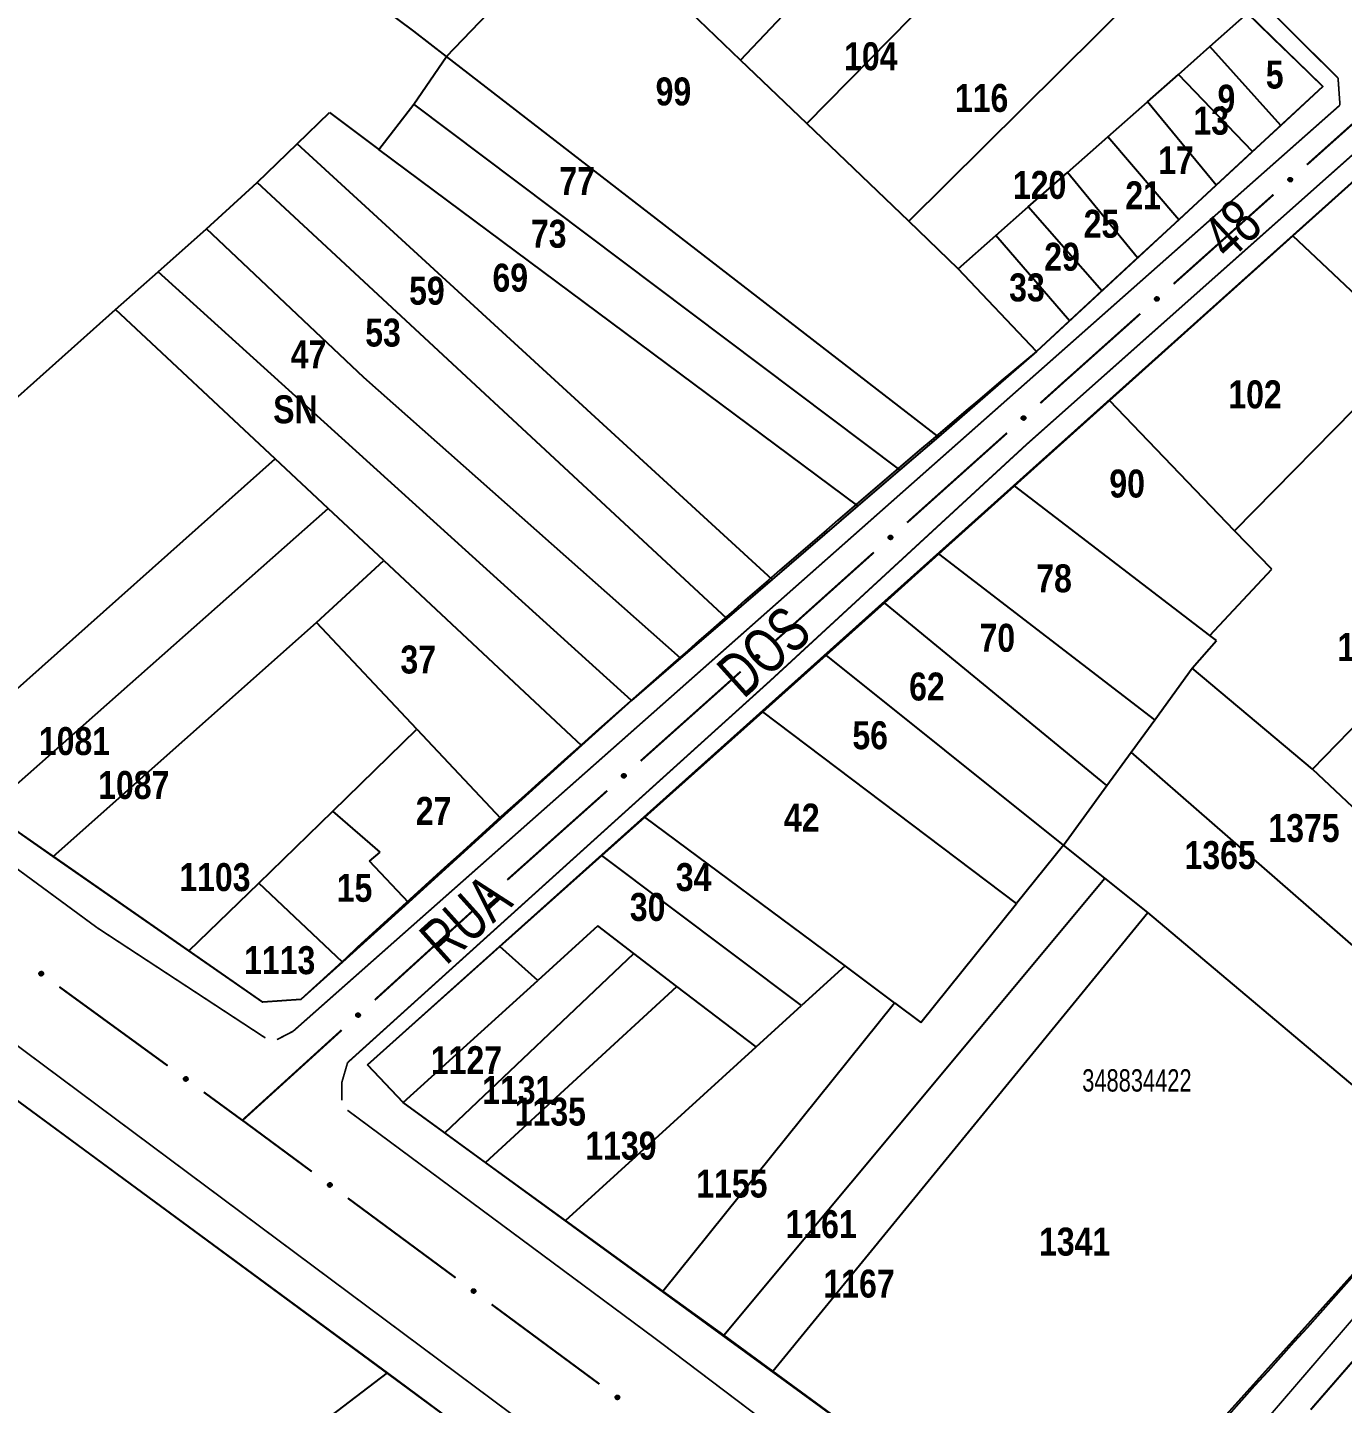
# Model space of a CAD drawing. Extents: x 200120 to 201962, y 4837541 to 4839252.
# Drawn here: x 200645.1 to 200762.7, y 4838831.1 to 4838954.3 of the extents above; entities that cross this region are included whole.
import ezdxf
from ezdxf.enums import TextEntityAlignment as Align

# ---------------------------------------------------------------- set-up
doc = ezdxf.new("R2010")
doc.units = 0
doc.header["$LTSCALE"] = 3
doc.header["$MEASUREMENT"] = 0
for name, color, linetype in [('CD-MALHA-LOTES', 40, 'CONTINUOUS'), ('CD_TXT_QUADRA', 7, 'CONTINUOUS'), ('RU-QUADRAS', 210, 'CONTINUOUS'), ('SV-EIXO-RUA-PAV', 20, 'CONTINUOUS'), ('SV-RUA-PAVIM-S-GUIA-C-GUIA', 7, 'CONTINUOUS'), ('SV-TXT-RUA-PAV-S-GUIA-C-GUIA', 7, 'CONTINUOUS'), ('Th_NmrPort', 1, 'CONTINUOUS')]:
    doc.layers.add(name, color=color, linetype=linetype)
doc.styles.add('ARIAL', font='ARIAL.TTF')
doc.styles.get("Standard").update_dxf_attribs({"font": 'swisscbo.ttf'})

msp = doc.modelspace()

# ---------------------------------------------------------------- linework, layer by layer
at = {"layer": 'CD-MALHA-LOTES'}
for p, q in [((200708.88, 4838951.34), (200732.65, 4838976.53)), ((200714.79, 4838945.67), (200739.06, 4838970.3)), ((200679.64, 4838953.93), (200670.51, 4838960.74)), ((200723.93, 4838936.91), (200748.41, 4838961.21)), ((200682.56, 4838951.67), (200689.61, 4838959.01)), ((200708.88, 4838951.34), (200702.65, 4838957.31)), ((200750.87, 4838952.54), (200754.25, 4838955.53)), ((200754.25, 4838955.53), (200761, 4838948.97)), ((200682.56, 4838951.67), (200679.64, 4838953.93)), ((200679.63, 4838947.39), (200682.56, 4838951.67)), ((200726.58, 4838917.63), (200682.56, 4838951.67)), ((200748.06, 4838950.06), (200750.87, 4838952.54)), ((200757.24, 4838945.49), (200750.87, 4838952.54)), ((200714.79, 4838945.67), (200708.88, 4838951.34)), ((200745.28, 4838947.61), (200748.06, 4838950.06)), ((200754.7, 4838943.15), (200748.06, 4838950.06)), ((200761, 4838948.97), (200757.24, 4838945.49)), ((200669.19, 4838943.85), (200672.08, 4838946.64)), ((200672.08, 4838946.64), (200676.5, 4838943.34)), ((200676.5, 4838943.34), (200679.63, 4838947.39)), ((200723.13, 4838914.67), (200679.63, 4838947.39)), ((200741.73, 4838944.48), (200745.28, 4838947.61)), ((200751.45, 4838940.15), (200745.28, 4838947.61)), ((200723.93, 4838936.91), (200714.79, 4838945.67)), ((200757.24, 4838945.49), (200754.7, 4838943.15)), ((200738.12, 4838941.29), (200741.73, 4838944.48)), ((200748.1, 4838937.05), (200741.73, 4838944.48)), ((200665.6, 4838940.39), (200669.19, 4838943.85)), ((200711.7, 4838904.87), (200669.19, 4838943.85)), ((200719.37, 4838911.45), (200676.5, 4838943.34)), ((200754.7, 4838943.15), (200751.45, 4838940.15)), ((200758.3, 4838935.62), (200765.86, 4838942.42)), ((200734.62, 4838938.21), (200738.12, 4838941.29)), ((200744.4, 4838933.64), (200738.12, 4838941.29)), ((200661.07, 4838936.25), (200665.6, 4838940.39)), ((200707.64, 4838901.39), (200665.6, 4838940.39)), ((200751.45, 4838940.15), (200748.1, 4838937.05)), ((200731.71, 4838935.64), (200734.62, 4838938.21)), ((200741.21, 4838930.69), (200734.62, 4838938.21)), ((200728.34, 4838932.67), (200723.93, 4838936.91)), ((200748.1, 4838937.05), (200744.4, 4838933.64)), ((200656.74, 4838932.4), (200661.07, 4838936.25)), ((200675.16, 4838922.94), (200661.07, 4838936.25)), ((200728.34, 4838932.67), (200731.71, 4838935.64)), ((200738.32, 4838928.02), (200731.71, 4838935.64)), ((200741.89, 4838920.88), (200758.3, 4838935.62)), ((200769.05, 4838925.48), (200758.3, 4838935.62)), ((200744.4, 4838933.64), (200741.21, 4838930.69)), ((200652.94, 4838929.01), (200656.74, 4838932.4)), ((200699.1, 4838894.05), (200656.74, 4838932.4)), ((200735.35, 4838925.27), (200728.34, 4838932.67)), ((200741.21, 4838930.69), (200738.32, 4838928.02)), ((200634.52, 4838912.61), (200652.94, 4838929.01)), ((200667.22, 4838915.66), (200652.94, 4838929.01)), ((200738.32, 4838928.02), (200735.35, 4838925.27)), ((200735.35, 4838925.27), (200726.58, 4838917.63)), ((200753.09, 4838909.23), (200769.05, 4838925.48)), ((200703.5, 4838897.83), (200675.16, 4838922.94)), ((200733.4, 4838913.25), (200741.89, 4838920.88)), ((200753.09, 4838909.23), (200741.89, 4838920.88)), ((200760.06, 4838887.91), (200791.12, 4838919.87)), ((200726.58, 4838917.63), (200723.13, 4838914.67)), ((200636.08, 4838887.93), (200667.22, 4838915.66)), ((200671.97, 4838911.21), (200667.22, 4838915.66)), ((200723.13, 4838914.67), (200719.37, 4838911.45)), ((200726.61, 4838907.15), (200733.4, 4838913.25)), ((200750.88, 4838899.86), (200733.4, 4838913.25)), ((200641.43, 4838884.21), (200671.97, 4838911.21)), ((200676.94, 4838906.57), (200671.97, 4838911.21)), ((200719.37, 4838911.45), (200711.7, 4838904.87)), ((200756.41, 4838905.78), (200753.09, 4838909.23)), ((200670.92, 4838901.02), (200676.94, 4838906.57)), ((200676.94, 4838906.57), (200694.64, 4838890.02)), ((200721.75, 4838902.78), (200726.61, 4838907.15)), ((200745.94, 4838892.32), (200726.61, 4838907.15)), ((200711.7, 4838904.87), (200707.64, 4838901.39)), ((200750.88, 4838899.86), (200756.41, 4838905.78)), ((200716.52, 4838898.09), (200721.75, 4838902.78)), ((200741.66, 4838886.42), (200721.75, 4838902.78)), ((200647.36, 4838880.08), (200670.92, 4838901.02)), ((200679.91, 4838891.48), (200670.92, 4838901.02)), ((200707.64, 4838901.39), (200703.5, 4838897.83)), ((200751.47, 4838899.41), (200750.88, 4838899.86)), ((200749.3, 4838896.93), (200751.47, 4838899.41)), ((200703.5, 4838897.83), (200699.1, 4838894.05)), ((200710.87, 4838893.03), (200716.52, 4838898.09)), ((200737.78, 4838881.09), (200716.52, 4838898.09)), ((200745.94, 4838892.32), (200749.3, 4838896.93)), ((200760.06, 4838887.91), (200749.3, 4838896.93)), ((200699.1, 4838894.05), (200694.64, 4838890.02)), ((200700.3, 4838883.6), (200710.87, 4838893.03)), ((200733.58, 4838875.87), (200710.87, 4838893.03)), ((200672.38, 4838884.15), (200679.91, 4838891.48)), ((200679.91, 4838891.48), (200687.43, 4838883.49)), ((200743.84, 4838889.43), (200745.94, 4838892.32)), ((200694.64, 4838890.02), (200687.43, 4838883.49)), ((200741.66, 4838886.42), (200743.84, 4838889.43)), ((200778.26, 4838859.36), (200743.84, 4838889.43)), ((200765.2, 4838883.05), (200760.06, 4838887.91)), ((200737.78, 4838881.09), (200741.66, 4838886.42)), ((200647.36, 4838880.08), (200641.43, 4838884.21)), ((200665.75, 4838877.71), (200672.38, 4838884.15)), ((200676.61, 4838880.46), (200672.38, 4838884.15)), ((200687.43, 4838883.49), (200679.14, 4838875.98)), ((200696.47, 4838880.18), (200700.3, 4838883.6)), ((200718.22, 4838870.29), (200700.3, 4838883.6)), ((200659.5, 4838871.63), (200647.36, 4838880.08)), ((200675.66, 4838879.65), (200676.61, 4838880.46)), ((200687.32, 4838872.02), (200696.47, 4838880.18)), ((200714.33, 4838866.75), (200696.47, 4838880.18)), ((200737.78, 4838881.09), (200733.58, 4838875.87)), ((200741.46, 4838878.15), (200737.78, 4838881.09)), ((200679.14, 4838875.98), (200675.66, 4838879.65)), ((200659.5, 4838871.63), (200665.75, 4838877.71)), ((200673.24, 4838870.64), (200665.75, 4838877.71)), ((200707.36, 4838837.25), (200741.46, 4838878.15)), ((200745.32, 4838875.06), (200741.46, 4838878.15)), ((200679.14, 4838875.98), (200673.24, 4838870.64)), ((200725.02, 4838865.23), (200733.58, 4838875.87)), ((200711.77, 4838834.04), (200745.32, 4838875.06)), ((200772.32, 4838852.32), (200745.32, 4838875.06)), ((200696.11, 4838873.87), (200690.72, 4838868.98)), ((200699.33, 4838871.4), (200696.11, 4838873.87)), ((200666.12, 4838867.04), (200659.5, 4838871.63)), ((200687.32, 4838872.02), (200675.48, 4838861.45)), ((200690.72, 4838868.98), (200687.32, 4838872.02)), ((200673.24, 4838870.64), (200669.53, 4838867.28)), ((200682.4, 4838855.36), (200699.33, 4838871.4)), ((200703.18, 4838868.45), (200699.33, 4838871.4)), ((200718.22, 4838870.29), (200714.33, 4838866.75)), ((200722.66, 4838866.99), (200718.22, 4838870.29)), ((200678.68, 4838858.06), (200690.72, 4838868.98)), ((200686.04, 4838852.71), (200703.18, 4838868.45)), ((200710.26, 4838863.04), (200703.18, 4838868.45)), ((200669.53, 4838867.28), (200666.12, 4838867.04)), ((200701.91, 4838841.2), (200722.66, 4838866.99)), ((200710.26, 4838863.04), (200714.33, 4838866.75)), ((200722.66, 4838866.99), (200725.02, 4838865.23)), ((200693.2, 4838847.52), (200710.26, 4838863.04)), ((200675.48, 4838861.45), (200678.68, 4838858.06)), ((200641.85, 4838859.92), (200677.23, 4838833.88)), ((200682.4, 4838855.36), (200678.68, 4838858.06)), ((200686.04, 4838852.71), (200682.4, 4838855.36)), ((200693.2, 4838847.52), (200686.04, 4838852.71)), ((200772.32, 4838852.32), (200746.27, 4838823.43)), ((200701.91, 4838841.2), (200693.2, 4838847.52)), ((200707.36, 4838837.25), (200701.91, 4838841.2)), ((200711.77, 4838834.04), (200707.36, 4838837.25)), ((200677.23, 4838833.88), (200621.91, 4838791.81)), ((200677.23, 4838833.88), (200700.22, 4838816.93)), ((200732.13, 4838819.14), (200711.77, 4838834.04))]:
    msp.add_line(p, q, dxfattribs=at)
at = {"layer": 'RU-QUADRAS', "color": 6, "linetype": 'Continuous'}
for points in [[(200541.58, 4838961.94), (200592.53, 4838995.33), (200622.4, 4839013.17), (200621.51, 4839015.84), (200631.4, 4839023.05), (200632.92, 4839021.07), (200666.54, 4839041.71, 0.004584), (200761, 4838948.97), (200735.35, 4838925.27, 0.012379), (200669.53, 4838867.28), (200666.12, 4838867.04), (200619.71, 4838899.31), (200620.33, 4838899.96), (200598.31, 4838925.24), (200593.14, 4838920.34)], [(200675.48, 4838861.45), (200765.86, 4838942.42), (200767.5, 4838942.26, -0.011193), (200811.94, 4838899.23, -0.016254), (200738.31, 4838814.61), (200678.68, 4838858.06)]]:
    msp.add_lwpolyline(points, format="xyb", close=True, dxfattribs=at)
msp.add_lwpolyline([(200493.26, 4838802.33), (200533.03, 4838833.27), (200529.29, 4838837.46), (200488.36, 4838805.48, 0.015972), (200414.11, 4838873.56), (200428.09, 4838888.11), (200427.37, 4838888.89), (200521.94, 4838946.17), (200524, 4838946.16), (200531.12, 4838941.29), (200531.75, 4838942.04), (200598.56, 4838893.89), (200618.93, 4838879.93), (200617.42, 4838877.91), (200724.63, 4838798.92)], format="xyb", dxfattribs=at)
at = {"layer": 'SV-EIXO-RUA-PAV', "const_width": 0.18}
for points in [[(200759.56, 4838941.97), (200767.01, 4838948.63)], [(200747.63, 4838931.31), (200756.57, 4838939.3)], [(200738.45, 4838923.11), (200744.64, 4838928.64)], [(200737.93, 4838922.65), (200738.45, 4838923.11)], [(200735.7, 4838920.64), (200737.93, 4838922.65)], [(200723.78, 4838909.96), (200732.72, 4838917.97)], [(200711.87, 4838899.28), (200720.8, 4838907.29)], [(200699.93, 4838888.63), (200708.88, 4838896.62)], [(200687.99, 4838877.99), (200696.94, 4838885.97)], [(200676.13, 4838867.24), (200685.01, 4838875.32)], [(200647.9, 4838868.42), (200657.6, 4838861.36)], [(200664.29, 4838856.48), (200673.17, 4838864.55)], [(200660.83, 4838859), (200664.06, 4838856.64)], [(200664.06, 4838856.64), (200664.29, 4838856.48)], [(200664.29, 4838856.48), (200670.5, 4838851.89)], [(200673.72, 4838849.52), (200683.37, 4838842.39)], [(200686.59, 4838840.01), (200696.24, 4838832.88)], [(200759.9, 4838830.59), (200763.84, 4838835.12)]]:
    msp.add_lwpolyline(points, dxfattribs=at)
at = {"layer": 'SV-EIXO-RUA-PAV'}
for points in [[(200757.89, 4838940.62), (200757.89, 4838940.67), (200757.9, 4838940.71), (200757.92, 4838940.74), (200757.94, 4838940.77), (200757.97, 4838940.79), (200758, 4838940.8), (200758.05, 4838940.81), (200758.09, 4838940.81), (200758.14, 4838940.8), (200758.17, 4838940.78), (200758.19, 4838940.75), (200758.21, 4838940.73), (200758.23, 4838940.69), (200758.24, 4838940.65), (200758.23, 4838940.6), (200758.22, 4838940.56), (200758.2, 4838940.53), (200758.18, 4838940.5), (200758.15, 4838940.48), (200758.12, 4838940.47), (200758.08, 4838940.46), (200758.03, 4838940.46), (200757.99, 4838940.47), (200757.96, 4838940.49), (200757.93, 4838940.52), (200757.91, 4838940.55), (200757.89, 4838940.58), (200757.89, 4838940.62)], [(200745.95, 4838929.96), (200745.96, 4838930.01), (200745.97, 4838930.05), (200745.99, 4838930.08), (200746.01, 4838930.11), (200746.04, 4838930.13), (200746.07, 4838930.14), (200746.11, 4838930.15), (200746.16, 4838930.15), (200746.2, 4838930.14), (200746.24, 4838930.12), (200746.26, 4838930.09), (200746.28, 4838930.07), (200746.3, 4838930.03), (200746.31, 4838929.99), (200746.3, 4838929.94), (200746.29, 4838929.9), (200746.27, 4838929.87), (200746.25, 4838929.84), (200746.22, 4838929.82), (200746.18, 4838929.81), (200746.14, 4838929.8), (200746.09, 4838929.8), (200746.05, 4838929.81), (200746.02, 4838929.83), (200746, 4838929.86), (200745.98, 4838929.89), (200745.96, 4838929.92), (200745.95, 4838929.96)], [(200734.03, 4838919.29), (200734.03, 4838919.34), (200734.04, 4838919.38), (200734.06, 4838919.42), (200734.09, 4838919.44), (200734.11, 4838919.46), (200734.15, 4838919.48), (200734.19, 4838919.49), (200734.24, 4838919.48), (200734.28, 4838919.47), (200734.31, 4838919.45), (200734.34, 4838919.43), (200734.36, 4838919.4), (200734.37, 4838919.36), (200734.38, 4838919.32), (200734.38, 4838919.27), (200734.37, 4838919.23), (200734.35, 4838919.2), (200734.32, 4838919.18), (200734.29, 4838919.16), (200734.26, 4838919.14), (200734.22, 4838919.13), (200734.17, 4838919.14), (200734.13, 4838919.15), (200734.1, 4838919.17), (200734.07, 4838919.19), (200734.05, 4838919.22), (200734.03, 4838919.25), (200734.03, 4838919.29)], [(200722.11, 4838908.61), (200722.12, 4838908.66), (200722.13, 4838908.7), (200722.15, 4838908.74), (200722.17, 4838908.76), (200722.2, 4838908.78), (200722.23, 4838908.8), (200722.27, 4838908.81), (200722.32, 4838908.8), (200722.36, 4838908.79), (200722.4, 4838908.77), (200722.42, 4838908.75), (200722.44, 4838908.72), (200722.46, 4838908.68), (200722.47, 4838908.64), (200722.46, 4838908.59), (200722.45, 4838908.55), (200722.43, 4838908.52), (200722.41, 4838908.5), (200722.38, 4838908.48), (200722.35, 4838908.46), (200722.3, 4838908.45), (200722.26, 4838908.46), (200722.21, 4838908.47), (200722.18, 4838908.49), (200722.16, 4838908.51), (200722.14, 4838908.54), (200722.12, 4838908.57), (200722.11, 4838908.61)], [(200710.2, 4838897.94), (200710.2, 4838897.99), (200710.21, 4838898.03), (200710.23, 4838898.06), (200710.26, 4838898.08), (200710.28, 4838898.1), (200710.32, 4838898.12), (200710.36, 4838898.13), (200710.41, 4838898.13), (200710.45, 4838898.11), (200710.48, 4838898.09), (200710.51, 4838898.07), (200710.53, 4838898.04), (200710.54, 4838898.01), (200710.55, 4838897.97), (200710.55, 4838897.92), (200710.53, 4838897.88), (200710.51, 4838897.85), (200710.49, 4838897.82), (200710.46, 4838897.8), (200710.43, 4838897.78), (200710.39, 4838897.78), (200710.34, 4838897.78), (200710.3, 4838897.79), (200710.27, 4838897.81), (200710.24, 4838897.83), (200710.22, 4838897.86), (200710.2, 4838897.9), (200710.2, 4838897.94)], [(200698.25, 4838887.29), (200698.26, 4838887.34), (200698.27, 4838887.38), (200698.29, 4838887.41), (200698.31, 4838887.44), (200698.34, 4838887.46), (200698.37, 4838887.47), (200698.41, 4838887.48), (200698.46, 4838887.48), (200698.51, 4838887.46), (200698.54, 4838887.45), (200698.56, 4838887.42), (200698.58, 4838887.39), (200698.6, 4838887.36), (200698.61, 4838887.32), (200698.6, 4838887.27), (200698.59, 4838887.23), (200698.57, 4838887.2), (200698.55, 4838887.17), (200698.52, 4838887.15), (200698.49, 4838887.14), (200698.44, 4838887.13), (200698.4, 4838887.13), (200698.36, 4838887.14), (200698.32, 4838887.16), (200698.3, 4838887.19), (200698.28, 4838887.21), (200698.26, 4838887.25), (200698.25, 4838887.29)], [(200686.31, 4838876.64), (200686.31, 4838876.69), (200686.33, 4838876.73), (200686.35, 4838876.76), (200686.37, 4838876.79), (200686.4, 4838876.81), (200686.43, 4838876.82), (200686.47, 4838876.83), (200686.52, 4838876.83), (200686.56, 4838876.82), (200686.6, 4838876.8), (200686.62, 4838876.77), (200686.64, 4838876.75), (200686.66, 4838876.71), (200686.66, 4838876.67), (200686.66, 4838876.62), (200686.65, 4838876.58), (200686.63, 4838876.55), (200686.61, 4838876.52), (200686.58, 4838876.5), (200686.54, 4838876.49), (200686.5, 4838876.48), (200686.45, 4838876.48), (200686.41, 4838876.49), (200686.38, 4838876.51), (200686.36, 4838876.54), (200686.34, 4838876.57), (200686.32, 4838876.6), (200686.31, 4838876.64)], [(200646.23, 4838869.77), (200646.28, 4838869.78), (200646.32, 4838869.78), (200646.36, 4838869.77), (200646.39, 4838869.75), (200646.41, 4838869.72), (200646.43, 4838869.69), (200646.45, 4838869.66), (200646.46, 4838869.61), (200646.45, 4838869.56), (200646.44, 4838869.53), (200646.43, 4838869.5), (200646.4, 4838869.47), (200646.37, 4838869.45), (200646.33, 4838869.43), (200646.28, 4838869.43), (200646.24, 4838869.43), (200646.21, 4838869.44), (200646.18, 4838869.46), (200646.15, 4838869.49), (200646.13, 4838869.51), (200646.11, 4838869.55), (200646.11, 4838869.6), (200646.11, 4838869.64), (200646.12, 4838869.68), (200646.14, 4838869.71), (200646.16, 4838869.73), (200646.19, 4838869.76), (200646.23, 4838869.77)], [(200674.47, 4838865.88), (200674.47, 4838865.93), (200674.48, 4838865.97), (200674.5, 4838866.01), (200674.53, 4838866.03), (200674.55, 4838866.05), (200674.59, 4838866.07), (200674.63, 4838866.08), (200674.68, 4838866.07), (200674.72, 4838866.06), (200674.75, 4838866.04), (200674.78, 4838866.02), (200674.8, 4838865.99), (200674.81, 4838865.96), (200674.82, 4838865.91), (200674.82, 4838865.87), (200674.81, 4838865.82), (200674.79, 4838865.79), (200674.76, 4838865.77), (200674.73, 4838865.75), (200674.7, 4838865.73), (200674.66, 4838865.72), (200674.61, 4838865.73), (200674.57, 4838865.74), (200674.54, 4838865.76), (200674.51, 4838865.78), (200674.49, 4838865.81), (200674.48, 4838865.84), (200674.47, 4838865.88)], [(200659.16, 4838860.35), (200659.21, 4838860.36), (200659.25, 4838860.36), (200659.29, 4838860.34), (200659.32, 4838860.32), (200659.34, 4838860.3), (200659.37, 4838860.27), (200659.38, 4838860.23), (200659.39, 4838860.19), (200659.39, 4838860.14), (200659.38, 4838860.11), (200659.36, 4838860.08), (200659.33, 4838860.05), (200659.3, 4838860.03), (200659.27, 4838860.01), (200659.22, 4838860.01), (200659.17, 4838860.01), (200659.14, 4838860.02), (200659.11, 4838860.04), (200659.08, 4838860.06), (200659.06, 4838860.09), (200659.04, 4838860.13), (200659.04, 4838860.18), (200659.04, 4838860.22), (200659.05, 4838860.26), (200659.07, 4838860.29), (200659.1, 4838860.31), (200659.12, 4838860.34), (200659.16, 4838860.35)], [(200672.06, 4838850.88), (200672.11, 4838850.89), (200672.15, 4838850.88), (200672.19, 4838850.87), (200672.21, 4838850.85), (200672.24, 4838850.83), (200672.26, 4838850.8), (200672.28, 4838850.76), (200672.29, 4838850.71), (200672.28, 4838850.67), (200672.27, 4838850.63), (200672.25, 4838850.6), (200672.23, 4838850.58), (200672.2, 4838850.56), (200672.16, 4838850.54), (200672.11, 4838850.53), (200672.07, 4838850.54), (200672.03, 4838850.55), (200672, 4838850.57), (200671.98, 4838850.59), (200671.96, 4838850.62), (200671.94, 4838850.66), (200671.93, 4838850.71), (200671.94, 4838850.75), (200671.95, 4838850.78), (200671.97, 4838850.81), (200671.99, 4838850.84), (200672.02, 4838850.86), (200672.06, 4838850.88)], [(200684.93, 4838841.37), (200684.98, 4838841.38), (200685.02, 4838841.38), (200685.06, 4838841.36), (200685.08, 4838841.35), (200685.11, 4838841.32), (200685.13, 4838841.29), (200685.15, 4838841.26), (200685.16, 4838841.21), (200685.15, 4838841.16), (200685.14, 4838841.13), (200685.12, 4838841.1), (200685.1, 4838841.07), (200685.07, 4838841.05), (200685.03, 4838841.03), (200684.98, 4838841.03), (200684.94, 4838841.03), (200684.9, 4838841.04), (200684.87, 4838841.06), (200684.85, 4838841.09), (200684.83, 4838841.11), (200684.81, 4838841.15), (200684.8, 4838841.2), (200684.81, 4838841.24), (200684.82, 4838841.28), (200684.84, 4838841.31), (200684.86, 4838841.33), (200684.89, 4838841.36), (200684.93, 4838841.37)], [(200697.8, 4838831.87), (200697.85, 4838831.87), (200697.89, 4838831.87), (200697.93, 4838831.86), (200697.95, 4838831.84), (200697.98, 4838831.82), (200698, 4838831.79), (200698.02, 4838831.75), (200698.03, 4838831.7), (200698.02, 4838831.66), (200698.01, 4838831.62), (200697.99, 4838831.59), (200697.97, 4838831.57), (200697.94, 4838831.54), (200697.9, 4838831.53), (200697.85, 4838831.52), (200697.81, 4838831.52), (200697.77, 4838831.54), (200697.74, 4838831.56), (200697.72, 4838831.58), (200697.7, 4838831.61), (200697.68, 4838831.65), (200697.67, 4838831.7), (200697.68, 4838831.74), (200697.69, 4838831.77), (200697.71, 4838831.8), (200697.73, 4838831.83), (200697.76, 4838831.85), (200697.8, 4838831.87)]]:
    msp.add_lwpolyline(points, close=True, dxfattribs=at)
for points in [[(200757.89, 4838940.62), (200758.05, 4838940.81)], [(200757.89, 4838940.58), (200758.09, 4838940.81)], [(200757.89, 4838940.6), (200758.07, 4838940.81)], [(200757.89, 4838940.67), (200758, 4838940.8)], [(200757.89, 4838940.65), (200758.02, 4838940.8)], [(200757.89, 4838940.69), (200757.98, 4838940.79)], [(200757.9, 4838940.57), (200758.11, 4838940.8)], [(200757.9, 4838940.71), (200757.97, 4838940.79)], [(200757.91, 4838940.55), (200758.14, 4838940.8)], [(200757.92, 4838940.54), (200758.15, 4838940.78)], [(200757.93, 4838940.52), (200758.17, 4838940.78)], [(200757.95, 4838940.51), (200758.18, 4838940.76)], [(200757.96, 4838940.49), (200758.19, 4838940.75)], [(200757.97, 4838940.48), (200758.2, 4838940.74)], [(200757.99, 4838940.47), (200758.21, 4838940.73)], [(200758.01, 4838940.47), (200758.22, 4838940.7)], [(200758.03, 4838940.46), (200758.23, 4838940.69)], [(200758.05, 4838940.46), (200758.23, 4838940.67)], [(200758.08, 4838940.46), (200758.24, 4838940.65)], [(200758.1, 4838940.47), (200758.23, 4838940.62)], [(200758.12, 4838940.47), (200758.23, 4838940.6)], [(200758.14, 4838940.48), (200758.22, 4838940.58)], [(200758.15, 4838940.48), (200758.22, 4838940.56)], [(200745.95, 4838929.96), (200746.11, 4838930.15)], [(200745.96, 4838929.92), (200746.16, 4838930.15)], [(200745.96, 4838929.94), (200746.14, 4838930.15)], [(200745.96, 4838930.01), (200746.07, 4838930.14)], [(200745.96, 4838929.99), (200746.09, 4838930.14)], [(200745.96, 4838930.03), (200746.05, 4838930.13)], [(200745.97, 4838929.91), (200746.18, 4838930.14)], [(200745.97, 4838930.05), (200746.04, 4838930.13)], [(200745.98, 4838929.89), (200746.2, 4838930.14)], [(200745.99, 4838929.88), (200746.22, 4838930.12)], [(200746, 4838929.86), (200746.24, 4838930.12)], [(200746.01, 4838929.85), (200746.25, 4838930.1)], [(200746.02, 4838929.83), (200746.26, 4838930.09)], [(200746.04, 4838929.83), (200746.27, 4838930.08)], [(200746.05, 4838929.81), (200746.28, 4838930.07)], [(200746.08, 4838929.81), (200746.29, 4838930.04)], [(200746.09, 4838929.8), (200746.3, 4838930.03)], [(200746.12, 4838929.8), (200746.3, 4838930.01)], [(200746.14, 4838929.8), (200746.31, 4838929.99)], [(200746.17, 4838929.81), (200746.3, 4838929.96)], [(200746.18, 4838929.81), (200746.3, 4838929.94)], [(200746.2, 4838929.82), (200746.29, 4838929.92)], [(200746.22, 4838929.82), (200746.29, 4838929.9)], [(200734.03, 4838919.29), (200734.19, 4838919.49)], [(200734.03, 4838919.34), (200734.15, 4838919.48)], [(200734.03, 4838919.25), (200734.24, 4838919.48)], [(200734.03, 4838919.32), (200734.16, 4838919.48)], [(200734.03, 4838919.27), (200734.21, 4838919.48)], [(200734.05, 4838919.22), (200734.28, 4838919.47)], [(200734.05, 4838919.24), (200734.25, 4838919.47)], [(200734.04, 4838919.38), (200734.11, 4838919.46)], [(200734.04, 4838919.37), (200734.12, 4838919.46)], [(200734.06, 4838919.21), (200734.29, 4838919.46)], [(200734.07, 4838919.19), (200734.31, 4838919.45)], [(200734.09, 4838919.18), (200734.32, 4838919.44)], [(200734.1, 4838919.17), (200734.34, 4838919.43)], [(200734.12, 4838919.16), (200734.34, 4838919.41)], [(200734.13, 4838919.15), (200734.36, 4838919.4)], [(200734.15, 4838919.14), (200734.36, 4838919.38)], [(200734.17, 4838919.14), (200734.37, 4838919.36)], [(200734.2, 4838919.14), (200734.37, 4838919.34)], [(200734.22, 4838919.13), (200734.38, 4838919.32)], [(200734.24, 4838919.14), (200734.37, 4838919.29)], [(200734.26, 4838919.14), (200734.38, 4838919.27)], [(200734.28, 4838919.15), (200734.37, 4838919.25)], [(200734.29, 4838919.16), (200734.37, 4838919.23)], [(200722.11, 4838908.61), (200722.27, 4838908.81)], [(200722.12, 4838908.66), (200722.23, 4838908.8)], [(200722.12, 4838908.57), (200722.32, 4838908.8)], [(200722.12, 4838908.64), (200722.25, 4838908.8)], [(200722.12, 4838908.59), (200722.3, 4838908.8)], [(200722.12, 4838908.69), (200722.21, 4838908.78)], [(200722.13, 4838908.56), (200722.34, 4838908.79)], [(200722.13, 4838908.7), (200722.2, 4838908.78)], [(200722.14, 4838908.54), (200722.36, 4838908.79)], [(200722.15, 4838908.53), (200722.38, 4838908.78)], [(200722.16, 4838908.51), (200722.4, 4838908.77)], [(200722.17, 4838908.5), (200722.41, 4838908.76)], [(200722.18, 4838908.49), (200722.42, 4838908.75)], [(200722.2, 4838908.48), (200722.43, 4838908.73)], [(200722.21, 4838908.47), (200722.44, 4838908.72)], [(200722.24, 4838908.46), (200722.45, 4838908.7)], [(200722.26, 4838908.46), (200722.46, 4838908.68)], [(200722.28, 4838908.46), (200722.46, 4838908.66)], [(200722.3, 4838908.45), (200722.47, 4838908.64)], [(200722.33, 4838908.46), (200722.46, 4838908.61)], [(200722.35, 4838908.46), (200722.46, 4838908.59)], [(200722.36, 4838908.47), (200722.45, 4838908.57)], [(200722.38, 4838908.48), (200722.45, 4838908.55)], [(200710.2, 4838897.94), (200710.36, 4838898.13)], [(200710.2, 4838897.9), (200710.41, 4838898.13)], [(200710.2, 4838897.99), (200710.32, 4838898.12)], [(200710.2, 4838897.96), (200710.33, 4838898.12)], [(200710.2, 4838897.92), (200710.38, 4838898.12)], [(200710.21, 4838898.01), (200710.29, 4838898.11)], [(200710.21, 4838898.03), (200710.28, 4838898.1)], [(200710.22, 4838897.88), (200710.42, 4838898.12)], [(200710.22, 4838897.86), (200710.45, 4838898.11)], [(200710.23, 4838897.85), (200710.46, 4838898.1)], [(200710.24, 4838897.83), (200710.48, 4838898.09)], [(200710.26, 4838897.82), (200710.49, 4838898.08)], [(200710.27, 4838897.81), (200710.51, 4838898.07)], [(200710.29, 4838897.8), (200710.51, 4838898.05)], [(200710.3, 4838897.79), (200710.53, 4838898.04)], [(200710.32, 4838897.79), (200710.53, 4838898.02)], [(200710.34, 4838897.78), (200710.54, 4838898.01)], [(200710.36, 4838897.78), (200710.54, 4838897.98)], [(200710.39, 4838897.78), (200710.55, 4838897.97)], [(200710.41, 4838897.79), (200710.54, 4838897.94)], [(200710.43, 4838897.78), (200710.55, 4838897.92)], [(200710.45, 4838897.79), (200710.54, 4838897.89)], [(200710.46, 4838897.8), (200710.53, 4838897.88)], [(200698.25, 4838887.29), (200698.41, 4838887.48)], [(200698.26, 4838887.25), (200698.46, 4838887.48)], [(200698.26, 4838887.27), (200698.44, 4838887.48)], [(200698.26, 4838887.34), (200698.37, 4838887.47)], [(200698.26, 4838887.32), (200698.39, 4838887.47)], [(200698.27, 4838887.23), (200698.48, 4838887.47)], [(200698.28, 4838887.21), (200698.51, 4838887.46)], [(200698.26, 4838887.36), (200698.35, 4838887.46)], [(200698.27, 4838887.38), (200698.34, 4838887.46)], [(200698.29, 4838887.2), (200698.52, 4838887.45)], [(200698.3, 4838887.19), (200698.54, 4838887.45)], [(200698.31, 4838887.18), (200698.55, 4838887.43)], [(200698.32, 4838887.16), (200698.56, 4838887.42)], [(200698.34, 4838887.15), (200698.57, 4838887.41)], [(200698.36, 4838887.14), (200698.58, 4838887.39)], [(200698.38, 4838887.14), (200698.59, 4838887.37)], [(200698.4, 4838887.13), (200698.6, 4838887.36)], [(200698.42, 4838887.13), (200698.6, 4838887.34)], [(200698.44, 4838887.13), (200698.61, 4838887.32)], [(200698.47, 4838887.14), (200698.6, 4838887.29)], [(200698.49, 4838887.14), (200698.6, 4838887.27)], [(200698.51, 4838887.15), (200698.59, 4838887.24)], [(200698.52, 4838887.15), (200698.59, 4838887.23)], [(200686.31, 4838876.64), (200686.47, 4838876.83)], [(200686.31, 4838876.69), (200686.43, 4838876.82)], [(200686.31, 4838876.67), (200686.45, 4838876.82)], [(200686.32, 4838876.6), (200686.52, 4838876.83)], [(200686.32, 4838876.62), (200686.5, 4838876.83)], [(200686.32, 4838876.71), (200686.41, 4838876.81)], [(200686.33, 4838876.59), (200686.54, 4838876.82)], [(200686.33, 4838876.73), (200686.4, 4838876.81)], [(200686.34, 4838876.57), (200686.56, 4838876.82)], [(200686.35, 4838876.56), (200686.57, 4838876.81)], [(200686.36, 4838876.54), (200686.6, 4838876.8)], [(200686.37, 4838876.53), (200686.61, 4838876.78)], [(200686.38, 4838876.51), (200686.62, 4838876.77)], [(200686.4, 4838876.51), (200686.63, 4838876.76)], [(200686.41, 4838876.49), (200686.64, 4838876.75)], [(200686.44, 4838876.49), (200686.65, 4838876.72)], [(200686.45, 4838876.48), (200686.66, 4838876.71)], [(200686.48, 4838876.49), (200686.66, 4838876.69)], [(200686.5, 4838876.48), (200686.66, 4838876.67)], [(200686.53, 4838876.49), (200686.66, 4838876.64)], [(200686.54, 4838876.49), (200686.66, 4838876.62)], [(200686.56, 4838876.5), (200686.65, 4838876.6)], [(200686.58, 4838876.5), (200686.65, 4838876.58)], [(200646.11, 4838869.64), (200646.4, 4838869.47)], [(200646.11, 4838869.62), (200646.38, 4838869.46)], [(200646.11, 4838869.6), (200646.37, 4838869.45)], [(200646.11, 4838869.58), (200646.35, 4838869.44)], [(200646.11, 4838869.55), (200646.33, 4838869.43)], [(200646.12, 4838869.68), (200646.43, 4838869.5)], [(200646.12, 4838869.66), (200646.41, 4838869.49)], [(200646.13, 4838869.69), (200646.43, 4838869.51)], [(200646.13, 4838869.53), (200646.3, 4838869.43)], [(200646.13, 4838869.51), (200646.28, 4838869.43)], [(200646.14, 4838869.71), (200646.44, 4838869.53)], [(200646.14, 4838869.5), (200646.26, 4838869.43)], [(200646.15, 4838869.49), (200646.24, 4838869.43)], [(200646.16, 4838869.73), (200646.45, 4838869.56)], [(200646.16, 4838869.72), (200646.45, 4838869.55)], [(200646.18, 4838869.74), (200646.45, 4838869.59)], [(200646.19, 4838869.76), (200646.46, 4838869.61)], [(200646.21, 4838869.76), (200646.45, 4838869.63)], [(200646.23, 4838869.77), (200646.45, 4838869.66)], [(200646.26, 4838869.78), (200646.44, 4838869.68)], [(200646.28, 4838869.78), (200646.43, 4838869.69)], [(200646.3, 4838869.78), (200646.42, 4838869.71)], [(200646.32, 4838869.78), (200646.41, 4838869.72)], [(200674.47, 4838865.88), (200674.63, 4838866.08)], [(200674.47, 4838865.93), (200674.59, 4838866.07)], [(200674.47, 4838865.91), (200674.6, 4838866.07)], [(200674.47, 4838865.86), (200674.65, 4838866.07)], [(200674.48, 4838865.84), (200674.68, 4838866.07)], [(200674.48, 4838865.97), (200674.55, 4838866.05)], [(200674.48, 4838865.96), (200674.56, 4838866.05)], [(200674.49, 4838865.81), (200674.72, 4838866.06)], [(200674.49, 4838865.83), (200674.69, 4838866.06)], [(200674.51, 4838865.8), (200674.73, 4838866.05)], [(200674.51, 4838865.78), (200674.75, 4838866.04)], [(200674.53, 4838865.77), (200674.76, 4838866.03)], [(200674.54, 4838865.76), (200674.78, 4838866.02)], [(200674.56, 4838865.75), (200674.78, 4838866)], [(200674.57, 4838865.74), (200674.8, 4838865.99)], [(200674.59, 4838865.73), (200674.8, 4838865.97)], [(200674.61, 4838865.73), (200674.81, 4838865.96)], [(200674.64, 4838865.73), (200674.81, 4838865.93)], [(200674.66, 4838865.72), (200674.82, 4838865.91)], [(200674.68, 4838865.73), (200674.81, 4838865.88)], [(200674.7, 4838865.73), (200674.82, 4838865.87)], [(200674.72, 4838865.74), (200674.81, 4838865.84)], [(200674.73, 4838865.75), (200674.81, 4838865.82)], [(200659.04, 4838860.22), (200659.33, 4838860.05)], [(200659.04, 4838860.2), (200659.32, 4838860.04)], [(200659.04, 4838860.18), (200659.3, 4838860.03)], [(200659.04, 4838860.13), (200659.27, 4838860.01)], [(200659.05, 4838860.26), (200659.36, 4838860.08)], [(200659.05, 4838860.24), (200659.34, 4838860.07)], [(200659.05, 4838860.15), (200659.28, 4838860.02)], [(200659.06, 4838860.27), (200659.36, 4838860.09)], [(200659.06, 4838860.11), (200659.23, 4838860.01)], [(200659.06, 4838860.09), (200659.22, 4838860.01)], [(200659.07, 4838860.29), (200659.38, 4838860.11)], [(200659.08, 4838860.08), (200659.19, 4838860.01)], [(200659.08, 4838860.06), (200659.17, 4838860.01)], [(200659.09, 4838860.3), (200659.38, 4838860.13)], [(200659.1, 4838860.31), (200659.39, 4838860.14)], [(200659.11, 4838860.32), (200659.39, 4838860.17)], [(200659.12, 4838860.34), (200659.39, 4838860.19)], [(200659.14, 4838860.34), (200659.38, 4838860.21)], [(200659.16, 4838860.35), (200659.38, 4838860.23)], [(200659.19, 4838860.35), (200659.37, 4838860.26)], [(200659.21, 4838860.36), (200659.37, 4838860.27)], [(200659.24, 4838860.36), (200659.35, 4838860.29)], [(200659.25, 4838860.36), (200659.34, 4838860.3)], [(200671.93, 4838850.73), (200672.21, 4838850.57)], [(200671.93, 4838850.71), (200672.2, 4838850.56)], [(200671.94, 4838850.76), (200672.24, 4838850.59)], [(200671.94, 4838850.75), (200672.23, 4838850.58)], [(200671.94, 4838850.68), (200672.18, 4838850.55)], [(200671.94, 4838850.66), (200672.16, 4838850.54)], [(200671.95, 4838850.78), (200672.25, 4838850.6)], [(200671.95, 4838850.64), (200672.13, 4838850.54)], [(200671.96, 4838850.8), (200672.26, 4838850.62)], [(200671.96, 4838850.62), (200672.11, 4838850.53)], [(200671.97, 4838850.81), (200672.27, 4838850.63)], [(200671.97, 4838850.6), (200672.08, 4838850.54)], [(200671.98, 4838850.83), (200672.27, 4838850.66)], [(200671.98, 4838850.59), (200672.07, 4838850.54)], [(200671.99, 4838850.84), (200672.28, 4838850.67)], [(200672.01, 4838850.85), (200672.28, 4838850.69)], [(200672.02, 4838850.86), (200672.29, 4838850.71)], [(200672.04, 4838850.87), (200672.28, 4838850.74)], [(200672.06, 4838850.88), (200672.28, 4838850.76)], [(200672.09, 4838850.88), (200672.26, 4838850.78)], [(200672.11, 4838850.89), (200672.26, 4838850.8)], [(200672.13, 4838850.89), (200672.24, 4838850.82)], [(200672.15, 4838850.88), (200672.24, 4838850.83)], [(200684.8, 4838841.22), (200685.08, 4838841.06)], [(200684.8, 4838841.2), (200685.07, 4838841.05)], [(200684.81, 4838841.26), (200685.11, 4838841.09)], [(200684.81, 4838841.24), (200685.1, 4838841.07)], [(200684.81, 4838841.18), (200685.05, 4838841.04)], [(200684.81, 4838841.15), (200685.03, 4838841.03)], [(200684.82, 4838841.28), (200685.12, 4838841.1)], [(200684.82, 4838841.13), (200685, 4838841.03)], [(200684.83, 4838841.29), (200685.13, 4838841.11)], [(200684.83, 4838841.11), (200684.98, 4838841.03)], [(200684.84, 4838841.31), (200685.14, 4838841.13)], [(200684.84, 4838841.1), (200684.95, 4838841.03)], [(200684.85, 4838841.32), (200685.14, 4838841.15)], [(200684.85, 4838841.09), (200684.94, 4838841.03)], [(200684.86, 4838841.33), (200685.15, 4838841.16)], [(200684.88, 4838841.34), (200685.15, 4838841.19)], [(200684.89, 4838841.36), (200685.16, 4838841.21)], [(200684.91, 4838841.36), (200685.15, 4838841.23)], [(200684.93, 4838841.37), (200685.15, 4838841.26)], [(200684.96, 4838841.38), (200685.13, 4838841.28)], [(200684.98, 4838841.38), (200685.13, 4838841.29)], [(200685, 4838841.38), (200685.11, 4838841.31)], [(200685.02, 4838841.38), (200685.11, 4838841.32)], [(200697.67, 4838831.71), (200697.95, 4838831.56)], [(200697.67, 4838831.7), (200697.94, 4838831.54)], [(200697.68, 4838831.75), (200697.98, 4838831.58)], [(200697.68, 4838831.74), (200697.97, 4838831.57)], [(200697.68, 4838831.67), (200697.92, 4838831.54)], [(200697.68, 4838831.65), (200697.9, 4838831.53)], [(200697.69, 4838831.77), (200697.99, 4838831.59)], [(200697.69, 4838831.63), (200697.87, 4838831.53)], [(200697.7, 4838831.78), (200698, 4838831.61)], [(200697.7, 4838831.61), (200697.85, 4838831.52)], [(200697.71, 4838831.8), (200698.01, 4838831.62)], [(200697.71, 4838831.59), (200697.82, 4838831.53)], [(200697.72, 4838831.81), (200698.01, 4838831.64)], [(200697.72, 4838831.58), (200697.81, 4838831.52)], [(200697.73, 4838831.83), (200698.02, 4838831.66)], [(200697.75, 4838831.84), (200698.02, 4838831.68)], [(200697.76, 4838831.85), (200698.03, 4838831.7)], [(200697.78, 4838831.86), (200698.02, 4838831.73)], [(200697.8, 4838831.87), (200698.02, 4838831.75)], [(200697.83, 4838831.87), (200698, 4838831.77)], [(200697.85, 4838831.87), (200698, 4838831.79)], [(200697.87, 4838831.87), (200697.98, 4838831.81)], [(200697.89, 4838831.87), (200697.98, 4838831.82)]]:
    msp.add_lwpolyline(points, dxfattribs=at)
at = {"layer": 'SV-RUA-PAVIM-S-GUIA-C-GUIA', "const_width": 0.15}
for points in [[(200742.45, 4838969.53), (200762.35, 4838949.72)], [(200762.35, 4838949.72), (200762.52, 4838947.31)], [(200762.52, 4838947.31), (200668.83, 4838864.45)], [(200765.51, 4838944.52), (200734.46, 4838916.94)], [(200734.46, 4838916.94), (200711.49, 4838895.77)], [(200651.3, 4838873.7), (200614.89, 4838900.48)], [(200711.49, 4838895.77), (200673.7, 4838861.64)], [(200666.34, 4838863.85), (200651.3, 4838873.7)], [(200640.61, 4838865.79), (200727.39, 4838801.13)], [(200668.83, 4838864.45), (200667.38, 4838863.7)], [(200673.7, 4838861.64), (200673.2, 4838859.92), (200673.19, 4838858.27)], [(200673.69, 4838857.38), (200701.43, 4838836.81)], [(200740.33, 4838811.54), (200779.6, 4838857.25)], [(200701.43, 4838836.81), (200728.65, 4838816.22)]]:
    msp.add_lwpolyline(points, dxfattribs=at)

# ---------------------------------------------------------------- texts
at = {"layer": 'CD_TXT_QUADRA', "color": 7, "linetype": 'Continuous', "style": 'ARIAL', "width": 0.7}
msp.add_text('348834422', height=2, dxfattribs=at).set_placement((200739.45, 4838859.05))
at = {"layer": 'SV-TXT-RUA-PAV-S-GUIA-C-GUIA', "style": 'ARIAL', "width": 0.7}
for s, rotation, p in [('48', 43, (200752.61, 4838933.29)), ('DOS', 42, (200709.14, 4838894.12)), ('RUA', 42, (200682.51, 4838870.27))]:
    msp.add_text(s, height=4, rotation=rotation, dxfattribs=at).set_placement(p)
at = {"layer": 'Th_NmrPort', "color": 1}
for s, p in [('104', (200718.14, 4838951.68)), ('5', (200755.88, 4838950.04)), ('99', (200701.27, 4838948.53)), ('116', (200728.06, 4838947.95)), ('9', (200751.56, 4838947.88)), ('13', (200749.4, 4838945.92)), ('17', (200746.26, 4838942.38)), ('77', (200692.66, 4838940.51)), ('120', (200733.25, 4838940.17)), ('21', (200743.31, 4838939.24)), ('25', (200739.58, 4838936.69)), ('73', (200690.11, 4838935.8)), ('29', (200736.05, 4838933.74)), ('69', (200686.67, 4838931.87)), ('59', (200679.21, 4838930.7)), ('33', (200732.91, 4838931)), ('53', (200675.28, 4838926.96)), ('47', (200668.61, 4838925)), ('102', (200752.53, 4838921.43)), ('SN', (200667.04, 4838920.09)), ('90', (200741.88, 4838913.45)), ('78', (200735.34, 4838904.97)), ('70', (200730.26, 4838899.65)), ('168', (200762.29, 4838898.82)), ('37', (200678.43, 4838897.71)), ('62', (200723.96, 4838895.29)), ('1081', (200646.07, 4838890.41)), ('56', (200718.88, 4838890.93)), ('1087', (200651.38, 4838886.48)), ('27', (200679.8, 4838884.16)), ('42', (200712.76, 4838883.56)), ('1375', (200756.12, 4838882.63)), ('1365', (200748.61, 4838880.21)), ('1103', (200658.64, 4838878.24)), ('34', (200703.08, 4838878.24)), ('15', (200672.73, 4838877.28)), ('30', (200698.96, 4838875.57)), ('1113', (200664.44, 4838870.81)), ('1127', (200681.15, 4838861.86)), ('1131', (200685.75, 4838859.2)), ('1135', (200688.66, 4838857.26)), ('1139', (200694.98, 4838854.21)), ('1155', (200704.91, 4838850.82)), ('1161', (200712.9, 4838847.19)), ('1341', (200735.59, 4838845.63)), ('1167', (200716.29, 4838841.87))]:
    msp.add_text(s, height=2.5, dxfattribs=at).set_placement(p, align=Align.MIDDLE_LEFT)

doc.saveas('drawing.dxf')
